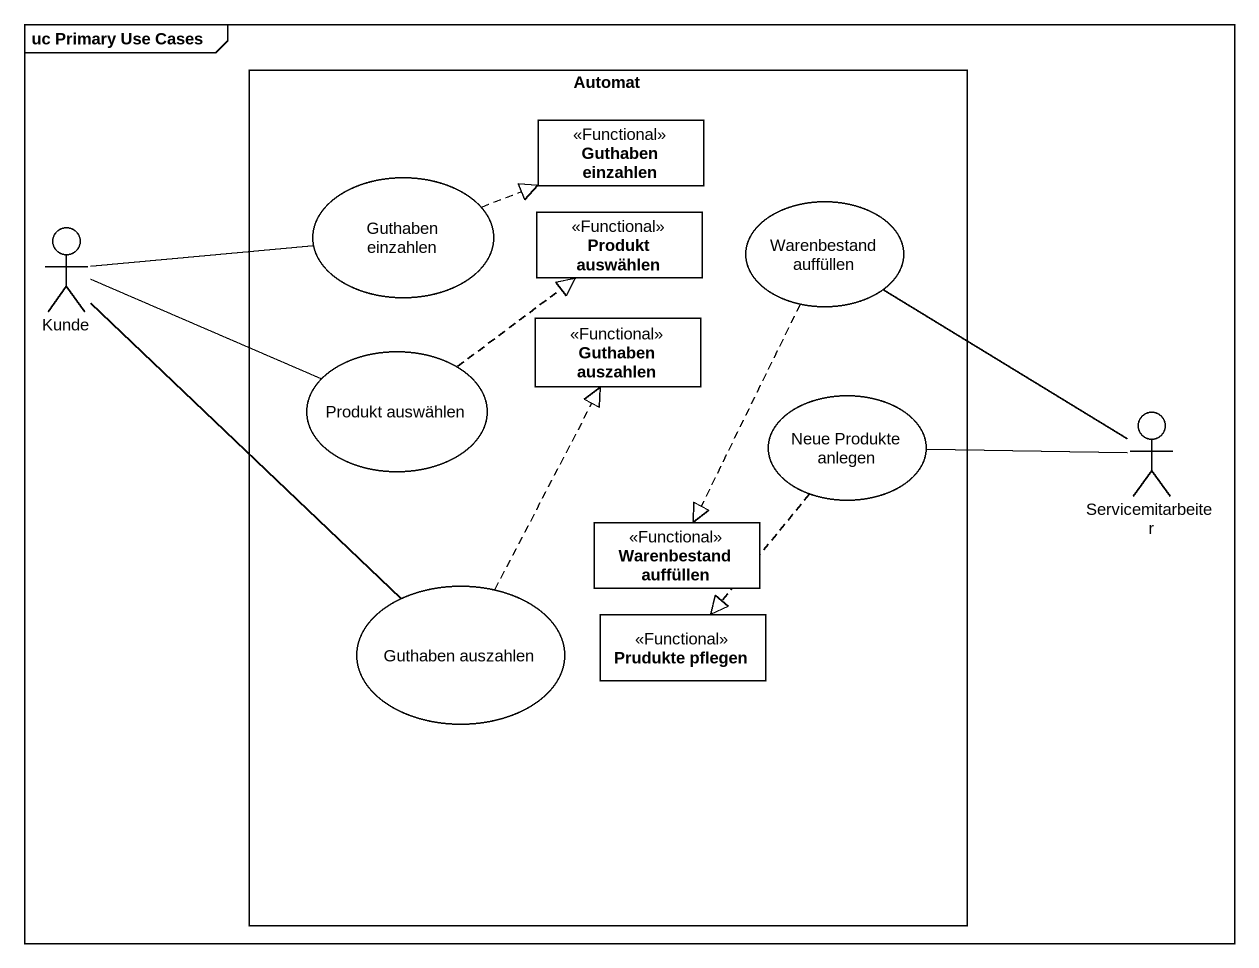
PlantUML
@startuml
mainframe uc Primary Use Cases
allowmixing
hide circle
hide empty members
rectangle Automat {
  class "Guthaben einzahlen" as Guthaben_einzahlen <<Functional>>
  usecase "Guthaben einzahlen" as Guthaben_einzahlen_2
  class "Produkt auswählen" as Produkt_auswählen <<Functional>>
  usecase "Warenbestand auffüllen" as Warenbestand_auffüllen
  usecase "Produkt auswählen" as Produkt_auswählen_2
  class "Guthaben auszahlen" as Guthaben_auszahlen <<Functional>>
  usecase "Neue Produkte anlegen" as Neue_Produkte_anlegen
  class "Warenbestand auffüllen" as Warenbestand_auffüllen_2 <<Functional>>
  usecase "Guthaben auszahlen" as Guthaben_auszahlen_2
  class "Prudukte pflegen" as Prudukte_pflegen <<Functional>>
}
actor Kunde
actor Servicemitarbeiter
Kunde -right- Guthaben_einzahlen_2
Kunde -right- Produkt_auswählen_2
Kunde -- Guthaben_auszahlen_2
Guthaben_einzahlen_2 .right.|> Guthaben_einzahlen
Warenbestand_auffüllen ..|> Warenbestand_auffüllen_2
Produkt_auswählen_2 .up.|> Produkt_auswählen
Neue_Produkte_anlegen ..|> Prudukte_pflegen
Servicemitarbeiter -up- Warenbestand_auffüllen
Servicemitarbeiter -left- Neue_Produkte_anlegen
Guthaben_auszahlen_2 .up.|> Guthaben_auszahlen
@enduml
